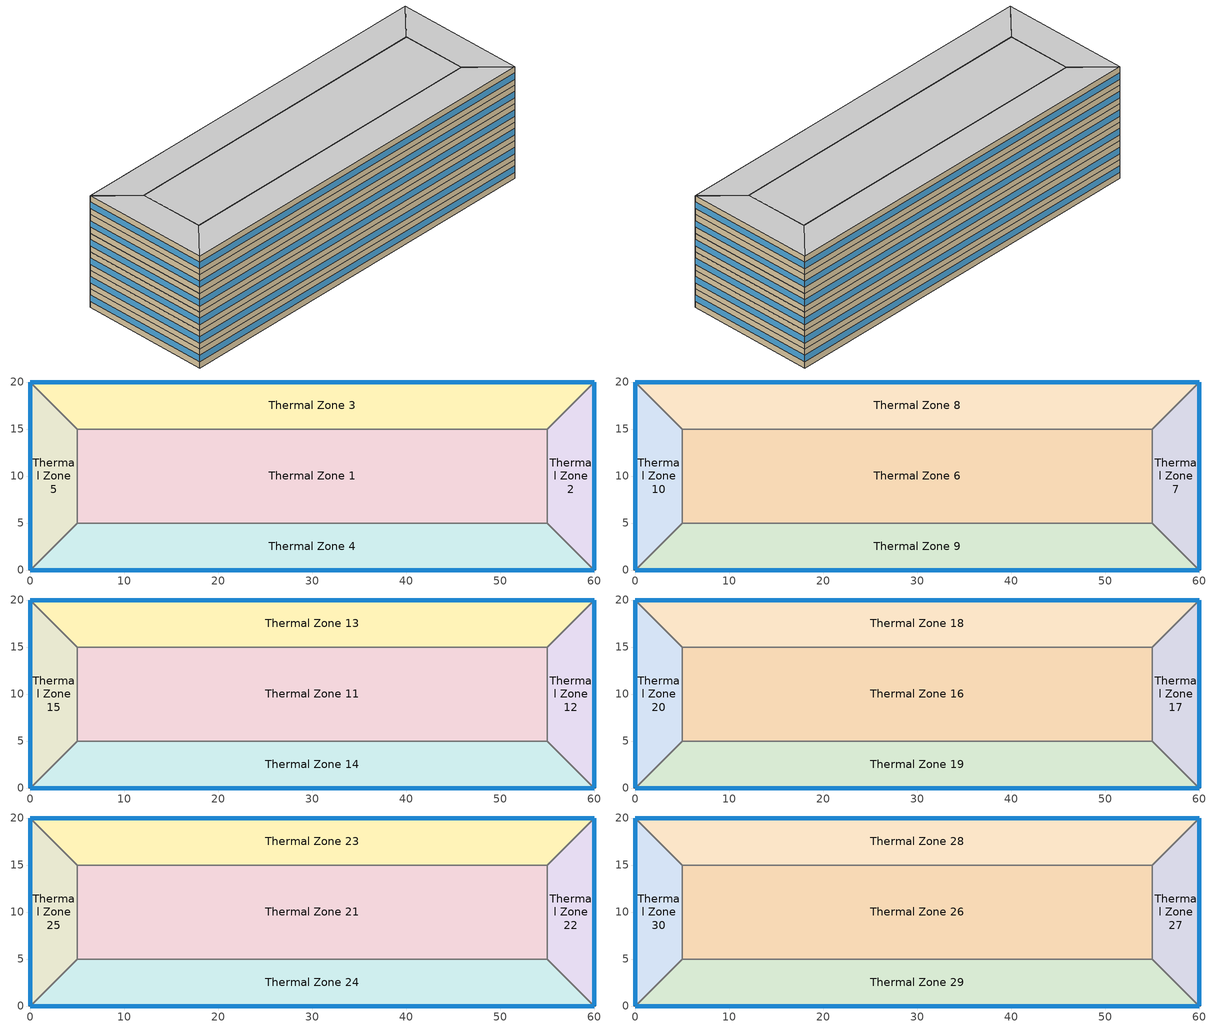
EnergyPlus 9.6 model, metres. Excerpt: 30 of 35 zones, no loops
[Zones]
Thermal Zone 1
 floor ground (ExtSlabCarpet): 5,5 5,15 55,15 55,5 z0
 wall to Thermal Zone 5 (Interior Wall): 5,15 5,5 z0:3
 wall to Thermal Zone 3 (Interior Wall): 55,15 5,15 z0:3
 wall to Thermal Zone 2 (Interior Wall): 55,5 55,15 z0:3
 wall to Thermal Zone 4 (Interior Wall): 5,5 55,5 z0:3
Thermal Zone 2
 floor ground (ExtSlabCarpet): 55,5 55,15 60,20 60,0 z0
 wall outside (Ext Wall): 60,0 60,20 z0:3
 wall to Thermal Zone 4 (Interior Wall): 55,5 60,0 z0:3
 wall to Thermal Zone 3 (Interior Wall): 60,20 55,15 z0:3
 window (Ext Window): 60,0.01 60,19.99 z0.98:2.02
Thermal Zone 3
 floor ground (ExtSlabCarpet): 5,15 0,20 60,20 55,15 z0
 wall outside (Ext Wall): 60,20 0,20 z0:3
 wall to Thermal Zone 5 (Interior Wall): 0,20 5,15 z0:3
 window (Ext Window): 59.99,20 0.01,20 z0.98:2.02
Thermal Zone 4
 floor ground (ExtSlabCarpet): 55,5 60,0 0,0 5,5 z0
 wall outside (Ext Wall): 0,0 60,0 z0:3
 wall to Thermal Zone 5 (Interior Wall): 5,5 0,0 z0:3
 window (Ext Window): 0.01,0 59.99,0 z0.98:2.02
Thermal Zone 5
 floor ground (ExtSlabCarpet): 0,20 5,15 5,5 0,0 z0
 wall outside (Ext Wall): 0,20 0,0 z0:3
 window (Ext Window): 0,19.99 0,0.01 z0.98:2.02
Thermal Zone 6
 floor to Thermal Zone 1 (Interior Floor): 5,5 5,15 55,15 55,5 z3
 wall to Thermal Zone 10 (Interior Wall): 5,15 5,5 z3:6
 wall to Thermal Zone 8 (Interior Wall): 55,15 5,15 z3:6
 wall to Thermal Zone 7 (Interior Wall): 55,5 55,15 z3:6
 wall to Thermal Zone 9 (Interior Wall): 5,5 55,5 z3:6
Thermal Zone 7
 floor to Thermal Zone 2 (Interior Floor): 55,5 55,15 60,20 60,0 z3
 wall outside (Ext Wall): 60,0 60,20 z3:6
 wall to Thermal Zone 9 (Interior Wall): 55,5 60,0 z3:6
 wall to Thermal Zone 8 (Interior Wall): 60,20 55,15 z3:6
 window (Ext Window): 60,0.01 60,19.99 z3.98:5.02
Thermal Zone 8
 floor to Thermal Zone 3 (Interior Floor): 5,15 0,20 60,20 55,15 z3
 wall outside (Ext Wall): 60,20 0,20 z3:6
 wall to Thermal Zone 10 (Interior Wall): 0,20 5,15 z3:6
 window (Ext Window): 59.99,20 0.01,20 z3.98:5.02
Thermal Zone 9
 floor to Thermal Zone 4 (Interior Floor): 55,5 60,0 0,0 5,5 z3
 wall outside (Ext Wall): 0,0 60,0 z3:6
 wall to Thermal Zone 10 (Interior Wall): 5,5 0,0 z3:6
 window (Ext Window): 0.01,0 59.99,0 z3.98:5.02
Thermal Zone 10
 floor to Thermal Zone 5 (Interior Floor): 0,20 5,15 5,5 0,0 z3
 wall outside (Ext Wall): 0,20 0,0 z3:6
 window (Ext Window): 0,19.99 0,0.01 z3.98:5.02
Thermal Zone 11
 floor to Thermal Zone 6 (Interior Floor): 5,5 5,15 55,15 55,5 z6
 wall to Thermal Zone 15 (Interior Wall): 5,15 5,5 z6:9
 wall to Thermal Zone 13 (Interior Wall): 55,15 5,15 z6:9
 wall to Thermal Zone 12 (Interior Wall): 55,5 55,15 z6:9
 wall to Thermal Zone 14 (Interior Wall): 5,5 55,5 z6:9
Thermal Zone 12
 floor to Thermal Zone 7 (Interior Floor): 55,5 55,15 60,20 60,0 z6
 wall outside (Ext Wall): 60,0 60,20 z6:9
 wall to Thermal Zone 14 (Interior Wall): 55,5 60,0 z6:9
 wall to Thermal Zone 13 (Interior Wall): 60,20 55,15 z6:9
 window (Ext Window): 60,0.01 60,19.99 z6.98:8.02
Thermal Zone 13
 floor to Thermal Zone 8 (Interior Floor): 5,15 0,20 60,20 55,15 z6
 wall outside (Ext Wall): 60,20 0,20 z6:9
 wall to Thermal Zone 15 (Interior Wall): 0,20 5,15 z6:9
 window (Ext Window): 59.99,20 0.01,20 z6.98:8.02
Thermal Zone 14
 floor to Thermal Zone 9 (Interior Floor): 55,5 60,0 0,0 5,5 z6
 wall outside (Ext Wall): 0,0 60,0 z6:9
 wall to Thermal Zone 15 (Interior Wall): 5,5 0,0 z6:9
 window (Ext Window): 0.01,0 59.99,0 z6.98:8.02
Thermal Zone 15
 floor to Thermal Zone 10 (Interior Floor): 0,20 5,15 5,5 0,0 z6
 wall outside (Ext Wall): 0,20 0,0 z6:9
 window (Ext Window): 0,19.99 0,0.01 z6.98:8.02
Thermal Zone 16
 floor to Thermal Zone 11 (Interior Floor): 5,5 5,15 55,15 55,5 z9
 wall to Thermal Zone 20 (Interior Wall): 5,15 5,5 z9:12
 wall to Thermal Zone 18 (Interior Wall): 55,15 5,15 z9:12
 wall to Thermal Zone 17 (Interior Wall): 55,5 55,15 z9:12
 wall to Thermal Zone 19 (Interior Wall): 5,5 55,5 z9:12
Thermal Zone 17
 floor to Thermal Zone 12 (Interior Floor): 55,5 55,15 60,20 60,0 z9
 wall outside (Ext Wall): 60,0 60,20 z9:12
 wall to Thermal Zone 19 (Interior Wall): 55,5 60,0 z9:12
 wall to Thermal Zone 18 (Interior Wall): 60,20 55,15 z9:12
 window (Ext Window): 60,0.01 60,19.99 z9.98:11.02
Thermal Zone 18
 floor to Thermal Zone 13 (Interior Floor): 5,15 0,20 60,20 55,15 z9
 wall outside (Ext Wall): 60,20 0,20 z9:12
 wall to Thermal Zone 20 (Interior Wall): 0,20 5,15 z9:12
 window (Ext Window): 59.99,20 0.01,20 z9.98:11.02
Thermal Zone 19
 floor to Thermal Zone 14 (Interior Floor): 55,5 60,0 0,0 5,5 z9
 wall outside (Ext Wall): 0,0 60,0 z9:12
 wall to Thermal Zone 20 (Interior Wall): 5,5 0,0 z9:12
 window (Ext Window): 0.01,0 59.99,0 z9.98:11.02
Thermal Zone 20
 floor to Thermal Zone 15 (Interior Floor): 0,20 5,15 5,5 0,0 z9
 wall outside (Ext Wall): 0,20 0,0 z9:12
 window (Ext Window): 0,19.99 0,0.01 z9.98:11.02
Thermal Zone 21
 floor to Thermal Zone 16 (Interior Floor): 5,5 5,15 55,15 55,5 z12
 wall to Thermal Zone 25 (Interior Wall): 5,15 5,5 z12:15
 wall to Thermal Zone 23 (Interior Wall): 55,15 5,15 z12:15
 wall to Thermal Zone 22 (Interior Wall): 55,5 55,15 z12:15
 wall to Thermal Zone 24 (Interior Wall): 5,5 55,5 z12:15
Thermal Zone 22
 floor to Thermal Zone 17 (Interior Floor): 55,5 55,15 60,20 60,0 z12
 wall outside (Ext Wall): 60,0 60,20 z12:15
 wall to Thermal Zone 24 (Interior Wall): 55,5 60,0 z12:15
 wall to Thermal Zone 23 (Interior Wall): 60,20 55,15 z12:15
 window (Ext Window): 60,0.01 60,19.99 z12.98:14.02
Thermal Zone 23
 floor to Thermal Zone 18 (Interior Floor): 5,15 0,20 60,20 55,15 z12
 wall outside (Ext Wall): 60,20 0,20 z12:15
 wall to Thermal Zone 25 (Interior Wall): 0,20 5,15 z12:15
 window (Ext Window): 59.99,20 0.01,20 z12.98:14.02
Thermal Zone 24
 floor to Thermal Zone 19 (Interior Floor): 55,5 60,0 0,0 5,5 z12
 wall outside (Ext Wall): 0,0 60,0 z12:15
 wall to Thermal Zone 25 (Interior Wall): 5,5 0,0 z12:15
 window (Ext Window): 0.01,0 59.99,0 z12.98:14.02
Thermal Zone 25
 floor to Thermal Zone 20 (Interior Floor): 0,20 5,15 5,5 0,0 z12
 wall outside (Ext Wall): 0,20 0,0 z12:15
 window (Ext Window): 0,19.99 0,0.01 z12.98:14.02
Thermal Zone 26
 floor to Thermal Zone 21 (Interior Floor): 5,5 5,15 55,15 55,5 z15
 wall to Thermal Zone 30 (Interior Wall): 5,15 5,5 z15:18
 wall to Thermal Zone 28 (Interior Wall): 55,15 5,15 z15:18
 wall to Thermal Zone 27 (Interior Wall): 55,5 55,15 z15:18
 wall to Thermal Zone 29 (Interior Wall): 5,5 55,5 z15:18
 ceiling to Thermal Zone 31 (Interior Ceiling): 55,5 55,15 5,15 5,5 z18
Thermal Zone 27
 floor to Thermal Zone 22 (Interior Floor): 55,5 55,15 60,20 60,0 z15
 wall outside (Ext Wall): 60,0 60,20 z15:18
 wall to Thermal Zone 29 (Interior Wall): 55,5 60,0 z15:18
 wall to Thermal Zone 28 (Interior Wall): 60,20 55,15 z15:18
 window (Ext Window): 60,0.01 60,19.99 z15.98:17.02
 ceiling to Thermal Zone 32 (Interior Ceiling): 60,0 60,20 55,15 55,5 z18
Thermal Zone 28
 floor to Thermal Zone 23 (Interior Floor): 5,15 0,20 60,20 55,15 z15
 wall outside (Ext Wall): 60,20 0,20 z15:18
 wall to Thermal Zone 30 (Interior Wall): 0,20 5,15 z15:18
 window (Ext Window): 59.99,20 0.01,20 z15.98:17.02
 ceiling to Thermal Zone 33 (Interior Ceiling): 55,15 60,20 0,20 5,15 z18
Thermal Zone 29
 floor to Thermal Zone 24 (Interior Floor): 55,5 60,0 0,0 5,5 z15
 wall outside (Ext Wall): 0,0 60,0 z15:18
 wall to Thermal Zone 30 (Interior Wall): 5,5 0,0 z15:18
 window (Ext Window): 0.01,0 59.99,0 z15.98:17.02
 ceiling to Thermal Zone 34 (Interior Ceiling): 5,5 0,0 60,0 55,5 z18
Thermal Zone 30
 floor to Thermal Zone 25 (Interior Floor): 0,20 5,15 5,5 0,0 z15
 wall outside (Ext Wall): 0,20 0,0 z15:18
 window (Ext Window): 0,19.99 0,0.01 z15.98:17.02
 ceiling to Thermal Zone 35 (Interior Ceiling): 0,0 5,5 5,15 0,20 z18
[Building]
Building 1: North Axis {deg}=-0
[Site:Location]
Washington Dc Dulles IntL Ar: Latitude {deg}=38.98; Longitude {deg}=-77.47; Time Zone {hr}=-5; Elevation {m}=82
[SizingPeriod:DesignDay] Month=7; Day of Month=21; Day Type=SummerDesignDay; Daily Dry-Bulb Temperature Range {deltaC}=14.4; Dry-Bulb Temperature Range Modifier Type=DefaultMultipliers; Barometric Pressure {Pa}=86790; Wind Speed {m/s}=5; Wind Direction {deg}=340; Rain Indicator=No; Snow Indicator=No; Daylight Saving Time Indicator=No; Solar Model Indicator=ASHRAETau; ASHRAE Clear Sky Optical Depth for Beam Irradiance (taub)=0.339; ASHRAE Clear Sky Optical Depth for Diffuse Irradiance (taud)=2.366; Begin Environment Reset Mode=FullResetAtBeginEnvironment
Name | Maximum Dry-Bulb Temperature {C} | Humidity Condition Type | Wetbulb or DewPoint at Maximum Dry-Bulb {C} | Enthalpy at Maximum Dry-Bulb {J/kg}
SALT-LAKE-CITY-IAP Ann Clg .4% Condns DB=>MWB | 36.5 | Wetbulb | 17.1
SALT-LAKE-CITY-IAP Ann Clg .4% Condns DP=>MDB | 22.5 | Dewpoint | 15.6
SALT-LAKE-CITY-IAP Ann Clg .4% Condns Enth=>MDB | 30.8 | Enthalpy |  | 59300
SALT-LAKE-CITY-IAP Ann Clg .4% Condns WB=>MDB | 31.2 | Wetbulb | 19
[Material] Thermal Absorptance=0.9
Name | Roughness | Thickness m | Conductivity W/m-K | Density kg/m3 | Specific Heat J/kg-K | Solar Absorptance | Visible Absorptance
wall gypsum | MediumSmooth | 0.15 | 0.16 | 800 | 1090 | 0.4 | 0.4
Wall Insulation [38] | MediumRough | 0.1693 | 0.049 | 265 | 836.8 | 0.7 | 0.7
F16 Acoustic tile | MediumSmooth | 0.0191 | 0.06 | 368 | 590 | 0.3 | 0.3
M11 100mm lightweight concrete | MediumRough | 0.1016 | 0.53 | 1280 | 840 | 0.5 | 0.5
MAT-CC05 4 HW CONCRETE | Rough | 0.1016 | 1.311 | 2240 | 836.8 | 0.85 | 0.85
G01a 19mm gypsum board | MediumSmooth | 0.019 | 0.16 | 800 | 1090 | 0.4 | 0.4
[Material:AirGap]
Name | Thermal Resistance m2-K/W
F04 Wall air space resistance | 0.15
F05 Ceiling air space resistance | 0.18
[Material:NoMass]
CP02 CARPET PAD: Roughness=Smooth; Thermal Resistance m2-K/W=0.1; Thermal Absorptance=0.9; Solar Absorptance=0.8; Visible Absorptance=0.8
[WindowMaterial:SimpleGlazingSystem]
Window Material Simple Glazing System: U-Factor W/m2-K=1.8; Solar Heat Gain Coefficient=0.35
[Construction]
Ext Wall: wall gypsum, Wall Insulation [38]
Ext Window: Window Material Simple Glazing System
ExtSlabCarpet: MAT-CC05 4 HW CONCRETE, CP02 CARPET PAD
Interior Ceiling: M11 100mm lightweight concrete, F05 Ceiling air space resistance, F16 Acoustic tile
Interior Floor: F16 Acoustic tile, F05 Ceiling air space resistance, M11 100mm lightweight concrete
Interior Wall: G01a 19mm gypsum board, F04 Wall air space resistance, G01a 19mm gypsum board
[Zone]
Thermal Zone 1; Thermal Zone 2; Thermal Zone 3; Thermal Zone 4; Thermal Zone 5: 0, 0, 0, 0, , 1, , , , , , Yes
Thermal Zone 6; Thermal Zone 7; Thermal Zone 8; Thermal Zone 9; Thermal Zone 10: 0, 0, 0, 3, , 1, , , , , , Yes
Thermal Zone 11; Thermal Zone 12; Thermal Zone 13; Thermal Zone 14; Thermal Zone 15: 0, 0, 0, 6, , 1, , , , , , Yes
Thermal Zone 16; Thermal Zone 17; Thermal Zone 18; Thermal Zone 19; Thermal Zone 20: 0, 0, 0, 9, , 1, , , , , , Yes
Thermal Zone 21; Thermal Zone 22; Thermal Zone 23; Thermal Zone 24; Thermal Zone 25: 0, 0, 0, 12, , 1, , , , , , Yes
Thermal Zone 26; Thermal Zone 27; Thermal Zone 28; Thermal Zone 29; Thermal Zone 30: 0, 0, 0, 15, , 1, , , , , , Yes
[AvailabilityManager:Scheduled] Schedule=Always On Discrete
Packaged Rooftop Air Conditioner 1 Availability Manager; Air Loop HVAC Outdoor Air System 1 Availability Manager
[Schedule:Constant]
Always On Discrete: Hourly Value=1
